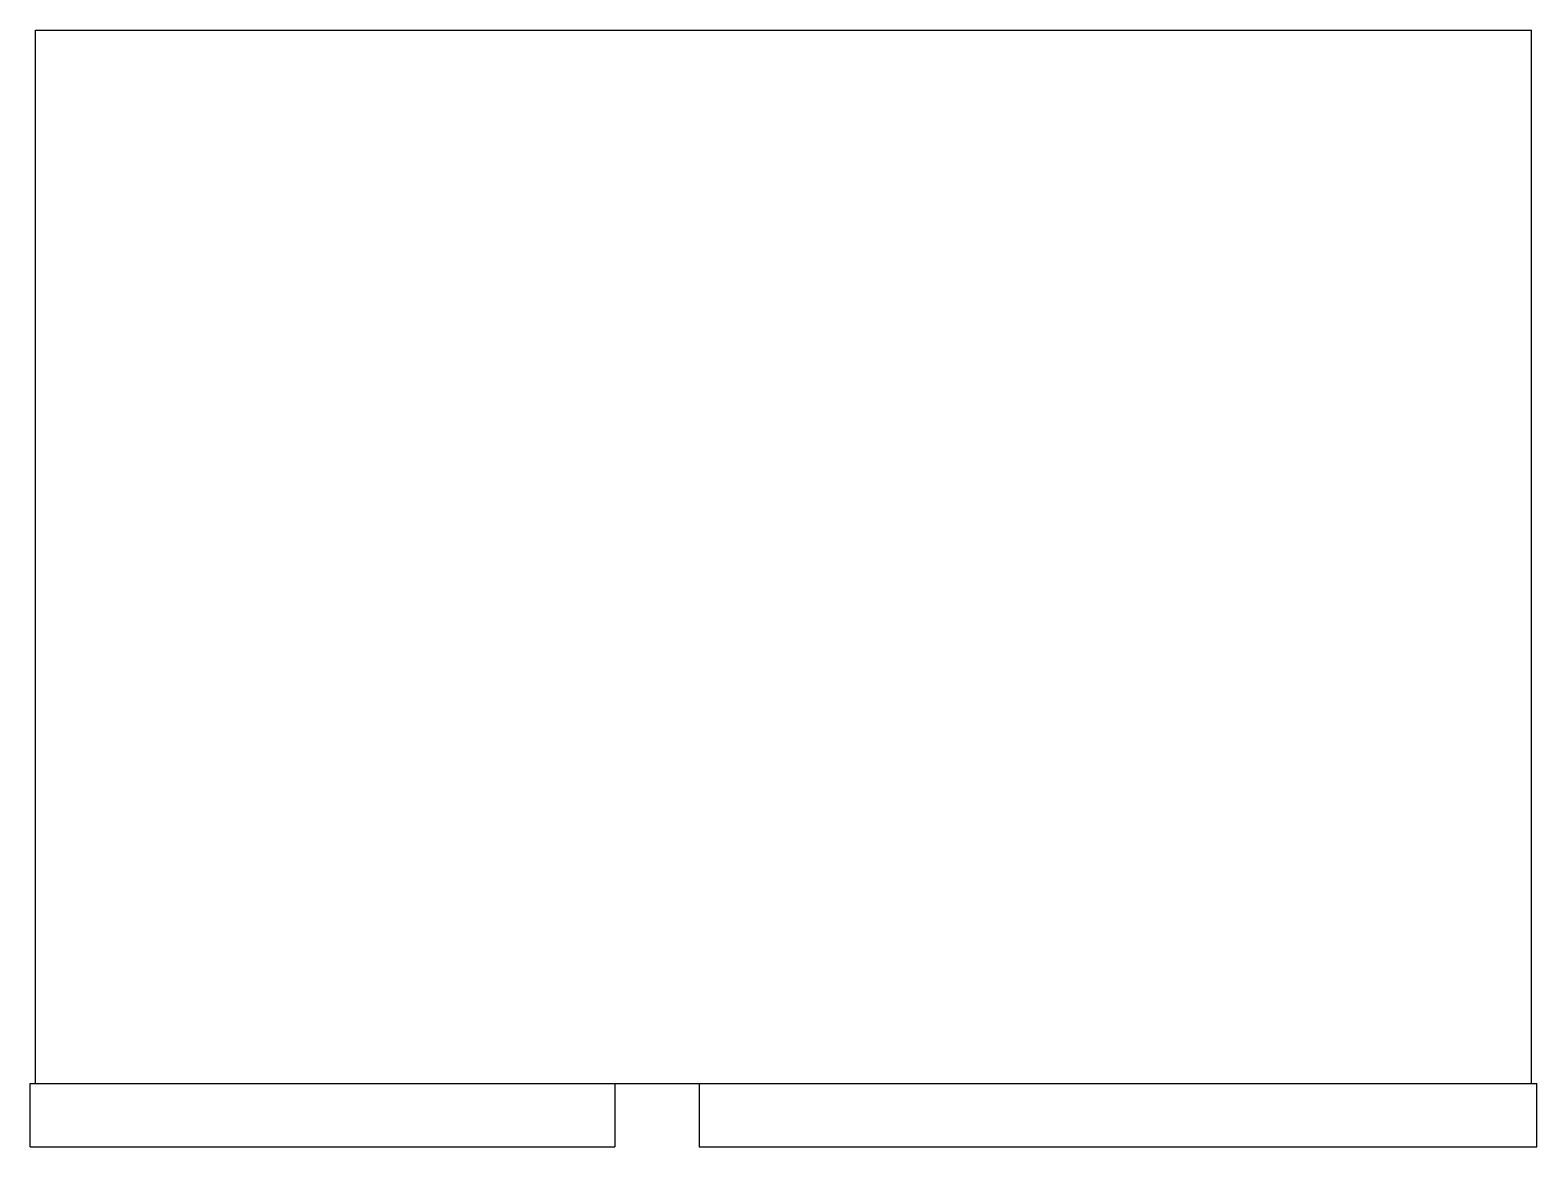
# Model space of a CAD drawing. Extents: x 149.1 to 184.9, y 136.5 to 163.
import ezdxf

# ---------------------------------------------------------------- set-up
doc = ezdxf.new("R2010")
doc.units = 0
doc.header["$MEASUREMENT"] = 0
doc.layers.get('0').update_dxf_attribs({"linetype": 'CONTINUOUS'})

msp = doc.modelspace()

# ---------------------------------------------------------------- linework, layer by layer
for p, q in [((149.249, 163.047), (184.749, 163.047)), ((149.249, 138.047), (149.249, 163.047)), ((184.749, 138.047), (184.749, 163.047)), ((149.124, 138.047), (184.874, 138.047)), ((149.124, 136.547), (149.124, 138.047)), ((162.999, 138.047), (162.999, 136.547)), ((164.999, 138.047), (164.999, 136.547)), ((184.874, 136.547), (184.874, 138.047)), ((149.124, 136.547), (162.999, 136.547)), ((164.999, 136.547), (184.874, 136.547))]:
    msp.add_line(p, q)

doc.saveas('drawing.dxf')
